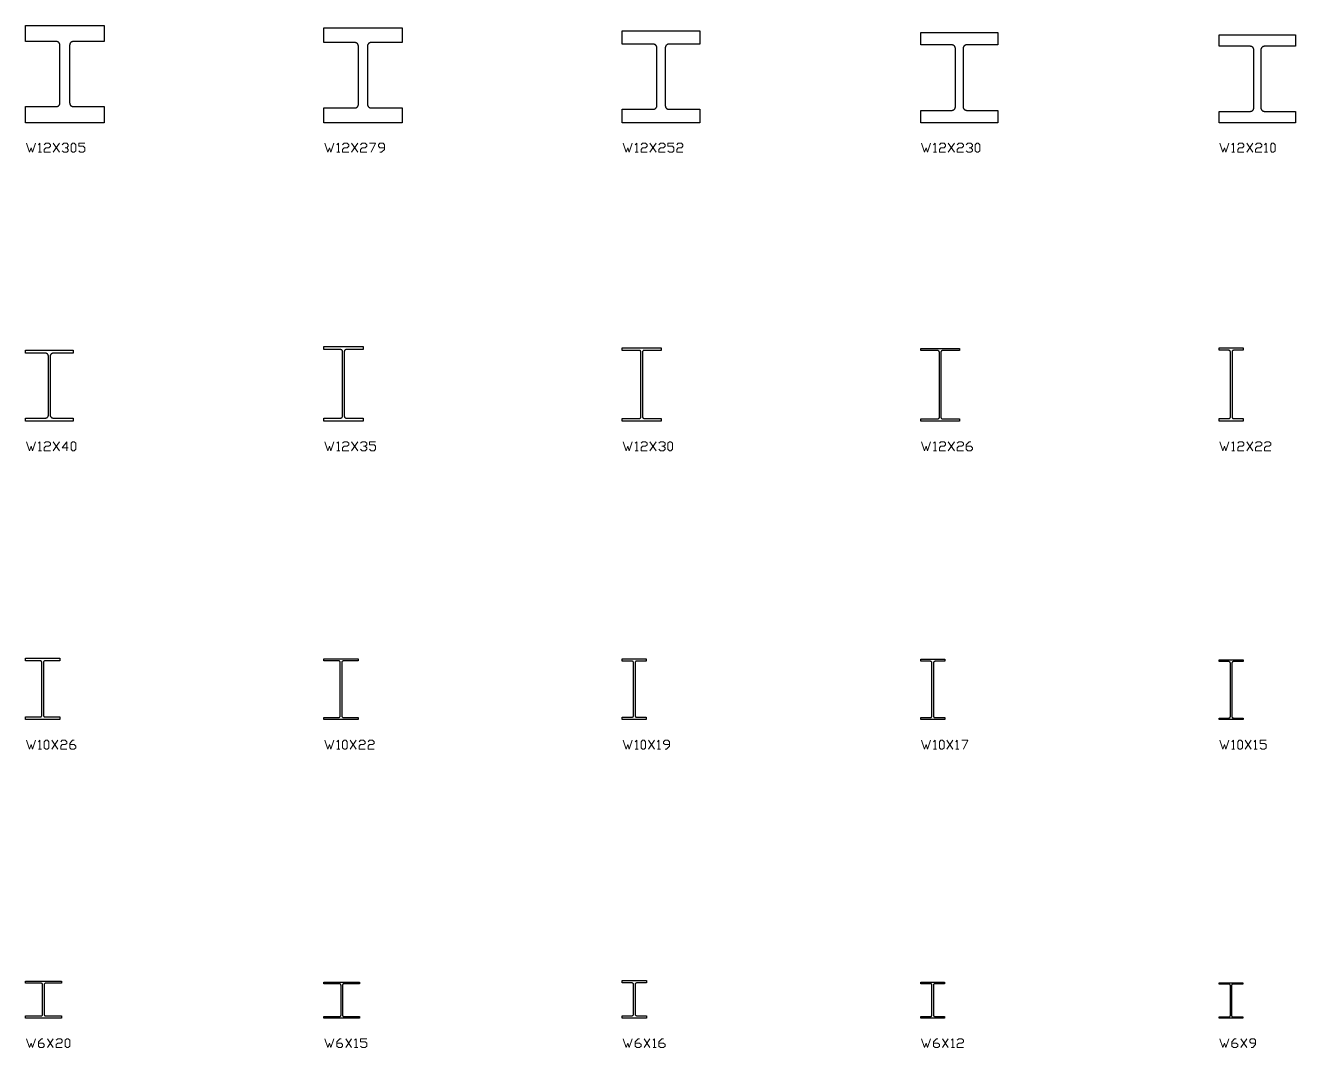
# Model space of a CAD drawing. Header units: inches. Extents: x 0 to 967, y -705 to 45.
# Drawn here: x 0 to 212.8, y -704.9 to -533.7 of the extents above; entities that cross this region are included whole.
import ezdxf

# ---------------------------------------------------------------- set-up
doc = ezdxf.new("R2010")
doc.units = ezdxf.units.IN
doc.header["$MEASUREMENT"] = 0
doc.layers.add('AISC_STEEL', color=7, linetype='Continuous')

msp = doc.modelspace()

# ---------------------------------------------------------------- linework, layer by layer
at = {"color": 3, "lineweight": 0}
for p, q in [((2.18, -554.93), (2.7, -554.93)), ((4.66, -554.93), (5.69, -553.44)), ((4.66, -553.44), (5.69, -554.93)), ((52.17, -554.93), (52.68, -554.93)), ((54.65, -554.93), (55.68, -553.44)), ((54.65, -553.44), (55.68, -554.93)), ((102.15, -554.93), (102.67, -554.93)), ((104.63, -554.93), (105.67, -553.44)), ((104.63, -553.44), (105.67, -554.93)), ((152.14, -554.93), (152.66, -554.93)), ((154.62, -554.93), (155.65, -553.44)), ((154.62, -553.44), (155.65, -554.93)), ((202.13, -554.93), (202.59, -554.93)), ((204.61, -554.93), (205.64, -553.44)), ((204.61, -553.44), (205.64, -554.93)), ((207.6, -554.93), (208.12, -554.93)), ((4.66, -604.97), (5.69, -603.47)), ((4.66, -603.47), (5.69, -604.97)), ((54.65, -604.97), (55.68, -603.47)), ((54.65, -603.47), (55.68, -604.97)), ((104.63, -604.97), (105.67, -603.47)), ((104.63, -603.47), (105.67, -604.97)), ((154.62, -604.97), (155.65, -603.47)), ((154.62, -603.47), (155.65, -604.97)), ((204.61, -604.97), (205.64, -603.47)), ((204.61, -603.47), (205.64, -604.97)), ((2.18, -604.97), (2.7, -604.97)), ((52.17, -604.97), (52.68, -604.97)), ((102.15, -604.97), (102.67, -604.97)), ((152.14, -604.97), (152.66, -604.97)), ((202.13, -604.97), (202.59, -604.97)), ((2.18, -654.96), (2.7, -654.96)), ((4.45, -654.96), (5.44, -653.46)), ((4.45, -653.46), (5.44, -654.96)), ((52.17, -654.96), (52.68, -654.96)), ((54.39, -654.96), (55.42, -653.46)), ((54.39, -653.46), (55.42, -654.96)), ((102.15, -654.96), (102.67, -654.96)), ((104.37, -654.96), (105.41, -653.46)), ((104.37, -653.46), (105.41, -654.96)), ((105.87, -654.96), (106.39, -654.96)), ((152.14, -654.96), (152.66, -654.96)), ((154.36, -654.96), (155.39, -653.46)), ((154.36, -653.46), (155.39, -654.96)), ((155.86, -654.96), (156.37, -654.96)), ((202.13, -654.96), (202.59, -654.96)), ((204.35, -654.96), (205.38, -653.46)), ((204.35, -653.46), (205.38, -654.96)), ((205.84, -654.96), (206.36, -654.96)), ((3.68, -704.94), (4.66, -703.45)), ((3.68, -703.45), (4.66, -704.94)), ((53.67, -704.94), (54.65, -703.45)), ((53.67, -703.45), (54.65, -704.94)), ((103.65, -704.94), (104.63, -703.45)), ((103.65, -703.45), (104.63, -704.94)), ((153.64, -704.94), (154.62, -703.45)), ((153.64, -703.45), (154.62, -704.94)), ((203.62, -704.94), (204.61, -703.45)), ((203.62, -703.45), (204.61, -704.94)), ((55.16, -704.94), (55.68, -704.94)), ((105.15, -704.94), (105.67, -704.94)), ((155.14, -704.94), (155.65, -704.94))]:
    msp.add_line(p, q, dxfattribs=at)
for points in [[(0.17, -553.44), (0.68, -554.93), (0.94, -554.21), (1.2, -554.93), (1.67, -553.44)], [(2.18, -553.69), (2.44, -553.44), (2.44, -554.93)], [(3.16, -553.69), (3.42, -553.44), (3.94, -553.44), (4.2, -553.69), (4.2, -553.95), (3.94, -554.21), (3.42, -554.21), (3.16, -554.47), (3.16, -554.93), (4.2, -554.93)], [(6.16, -553.69), (6.42, -553.44), (6.93, -553.44), (7.19, -553.69), (7.19, -553.95), (6.93, -554.21)], [(6.67, -554.21), (6.93, -554.21), (7.19, -554.47), (7.19, -554.73), (6.93, -554.93), (6.42, -554.93), (6.16, -554.73)], [(8.95, -554.73), (9.15, -554.93), (9.67, -554.93), (9.93, -554.73), (9.93, -554.21), (9.67, -553.95), (8.95, -553.95), (8.95, -553.44), (9.93, -553.44)], [(50.15, -553.44), (50.67, -554.93), (50.93, -554.21), (51.19, -554.93), (51.65, -553.44)], [(52.17, -553.69), (52.43, -553.44), (52.43, -554.93)], [(53.15, -553.69), (53.41, -553.44), (53.92, -553.44), (54.18, -553.69), (54.18, -553.95), (53.92, -554.21), (53.41, -554.21), (53.15, -554.47), (53.15, -554.93), (54.18, -554.93)], [(56.14, -553.69), (56.4, -553.44), (56.92, -553.44), (57.18, -553.69), (57.18, -553.95), (56.92, -554.21), (56.4, -554.21), (56.14, -554.47), (56.14, -554.93), (57.18, -554.93)], [(57.64, -553.44), (58.67, -553.44), (57.9, -554.93)], [(59.4, -554.93), (59.66, -554.93), (60.17, -554.47), (60.17, -553.69), (59.91, -553.44), (59.4, -553.44), (59.14, -553.69), (59.14, -553.95), (59.4, -554.21), (60.17, -554.21)], [(100.14, -553.44), (100.66, -554.93), (100.91, -554.21), (101.17, -554.93), (101.64, -553.44)], [(102.15, -553.69), (102.41, -553.44), (102.41, -554.93)], [(103.14, -553.69), (103.39, -553.44), (103.91, -553.44), (104.17, -553.69), (104.17, -553.95), (103.91, -554.21), (103.39, -554.21), (103.14, -554.47), (103.14, -554.93), (104.17, -554.93)], [(106.13, -553.69), (106.39, -553.44), (106.9, -553.44), (107.16, -553.69), (107.16, -553.95), (106.9, -554.21), (106.39, -554.21), (106.13, -554.47), (106.13, -554.93), (107.16, -554.93)], [(107.63, -554.73), (107.89, -554.93), (108.4, -554.93), (108.66, -554.73), (108.66, -554.21), (108.4, -553.95), (107.63, -553.95), (107.63, -553.44), (108.66, -553.44)], [(109.13, -553.69), (109.38, -553.44), (109.9, -553.44), (110.16, -553.69), (110.16, -553.95), (109.9, -554.21), (109.38, -554.21), (109.13, -554.47), (109.13, -554.93), (110.16, -554.93)], [(150.13, -553.44), (150.64, -554.93), (150.9, -554.21), (151.11, -554.93), (151.62, -553.44)], [(152.14, -553.69), (152.4, -553.44), (152.4, -554.93)], [(153.12, -553.69), (153.38, -553.44), (153.9, -553.44), (154.15, -553.69), (154.15, -553.95), (153.9, -554.21), (153.38, -554.21), (153.12, -554.47), (153.12, -554.93), (154.15, -554.93)], [(156.12, -553.69), (156.37, -553.44), (156.89, -553.44), (157.15, -553.69), (157.15, -553.95), (156.89, -554.21), (156.37, -554.21), (156.12, -554.47), (156.12, -554.93), (157.15, -554.93)], [(157.61, -553.69), (157.87, -553.44), (158.39, -553.44), (158.65, -553.69), (158.65, -553.95), (158.39, -554.21)], [(158.13, -554.21), (158.39, -554.21), (158.65, -554.47), (158.65, -554.73), (158.39, -554.93), (157.87, -554.93), (157.61, -554.73)], [(200.11, -553.44), (200.63, -554.93), (200.89, -554.21), (201.09, -554.93), (201.61, -553.44)], [(202.13, -553.69), (202.38, -553.44), (202.38, -554.93)], [(203.11, -553.69), (203.37, -553.44), (203.88, -553.44), (204.14, -553.69), (204.14, -553.95), (203.88, -554.21), (203.37, -554.21), (203.11, -554.47), (203.11, -554.93), (204.14, -554.93)], [(206.1, -553.69), (206.36, -553.44), (206.88, -553.44), (207.14, -553.69), (207.14, -553.95), (206.88, -554.21), (206.36, -554.21), (206.1, -554.47), (206.1, -554.93), (207.14, -554.93)], [(207.6, -553.69), (207.86, -553.44), (207.86, -554.93)], [(0.17, -603.47), (0.68, -604.97), (0.94, -604.2), (1.2, -604.97), (1.67, -603.47)], [(2.18, -603.68), (2.44, -603.47), (2.44, -604.97)], [(3.16, -603.68), (3.42, -603.47), (3.94, -603.47), (4.2, -603.68), (4.2, -603.94), (3.94, -604.2), (3.42, -604.2), (3.16, -604.46), (3.16, -604.97), (4.2, -604.97)], [(7.19, -604.46), (6.16, -604.46), (6.93, -603.47), (6.93, -604.97)], [(50.15, -603.47), (50.67, -604.97), (50.93, -604.2), (51.19, -604.97), (51.65, -603.47)], [(52.17, -603.68), (52.43, -603.47), (52.43, -604.97)], [(53.15, -603.68), (53.41, -603.47), (53.92, -603.47), (54.18, -603.68), (54.18, -603.94), (53.92, -604.2), (53.41, -604.2), (53.15, -604.46), (53.15, -604.97), (54.18, -604.97)], [(56.14, -603.68), (56.4, -603.47), (56.92, -603.47), (57.18, -603.68), (57.18, -603.94), (56.92, -604.2)], [(56.66, -604.2), (56.92, -604.2), (57.18, -604.46), (57.18, -604.71), (56.92, -604.97), (56.4, -604.97), (56.14, -604.71)], [(57.64, -604.71), (57.9, -604.97), (58.42, -604.97), (58.67, -604.71), (58.67, -604.2), (58.42, -603.94), (57.64, -603.94), (57.64, -603.47), (58.67, -603.47)], [(100.14, -603.47), (100.66, -604.97), (100.91, -604.2), (101.17, -604.97), (101.64, -603.47)], [(102.15, -603.68), (102.41, -603.47), (102.41, -604.97)], [(103.14, -603.68), (103.39, -603.47), (103.91, -603.47), (104.17, -603.68), (104.17, -603.94), (103.91, -604.2), (103.39, -604.2), (103.14, -604.46), (103.14, -604.97), (104.17, -604.97)], [(106.13, -603.68), (106.39, -603.47), (106.9, -603.47), (107.16, -603.68), (107.16, -603.94), (106.9, -604.2)], [(106.65, -604.2), (106.9, -604.2), (107.16, -604.46), (107.16, -604.71), (106.9, -604.97), (106.39, -604.97), (106.13, -604.71)], [(150.13, -603.47), (150.64, -604.97), (150.9, -604.2), (151.11, -604.97), (151.62, -603.47)], [(152.14, -603.68), (152.4, -603.47), (152.4, -604.97)], [(153.12, -603.68), (153.38, -603.47), (153.9, -603.47), (154.15, -603.68), (154.15, -603.94), (153.9, -604.2), (153.38, -604.2), (153.12, -604.46), (153.12, -604.97), (154.15, -604.97)], [(156.12, -603.68), (156.37, -603.47), (156.89, -603.47), (157.15, -603.68), (157.15, -603.94), (156.89, -604.2), (156.37, -604.2), (156.12, -604.46), (156.12, -604.97), (157.15, -604.97)], [(157.61, -604.2), (158.39, -604.2), (158.65, -604.46), (158.65, -604.71), (158.39, -604.97), (157.87, -604.97), (157.61, -604.71), (157.61, -603.94), (158.13, -603.47), (158.39, -603.47)], [(200.11, -603.47), (200.63, -604.97), (200.89, -604.2), (201.09, -604.97), (201.61, -603.47)], [(202.13, -603.68), (202.38, -603.47), (202.38, -604.97)], [(203.11, -603.68), (203.37, -603.47), (203.88, -603.47), (204.14, -603.68), (204.14, -603.94), (203.88, -604.2), (203.37, -604.2), (203.11, -604.46), (203.11, -604.97), (204.14, -604.97)], [(206.1, -603.68), (206.36, -603.47), (206.88, -603.47), (207.14, -603.68), (207.14, -603.94), (206.88, -604.2), (206.36, -604.2), (206.1, -604.46), (206.1, -604.97), (207.14, -604.97)], [(207.6, -603.68), (207.86, -603.47), (208.37, -603.47), (208.63, -603.68), (208.63, -603.94), (208.37, -604.2), (207.86, -604.2), (207.6, -604.46), (207.6, -604.97), (208.63, -604.97)], [(0.17, -653.46), (0.68, -654.96), (0.94, -654.18), (1.2, -654.96), (1.67, -653.46)], [(2.18, -653.72), (2.44, -653.46), (2.44, -654.96)], [(5.95, -653.72), (6.16, -653.46), (6.67, -653.46), (6.93, -653.72), (6.93, -653.98), (6.67, -654.18), (6.16, -654.18), (5.95, -654.44), (5.95, -654.96), (6.93, -654.96)], [(7.45, -654.18), (8.17, -654.18), (8.43, -654.44), (8.43, -654.7), (8.17, -654.96), (7.66, -654.96), (7.45, -654.7), (7.45, -653.98), (7.91, -653.46), (8.17, -653.46)], [(50.15, -653.46), (50.67, -654.96), (50.93, -654.18), (51.19, -654.96), (51.65, -653.46)], [(52.17, -653.72), (52.43, -653.46), (52.43, -654.96)], [(55.94, -653.72), (56.14, -653.46), (56.66, -653.46), (56.92, -653.72), (56.92, -653.98), (56.66, -654.18), (56.14, -654.18), (55.94, -654.44), (55.94, -654.96), (56.92, -654.96)], [(57.44, -653.72), (57.64, -653.46), (58.16, -653.46), (58.42, -653.72), (58.42, -653.98), (58.16, -654.18), (57.64, -654.18), (57.44, -654.44), (57.44, -654.96), (58.42, -654.96)], [(100.14, -653.46), (100.66, -654.96), (100.91, -654.18), (101.17, -654.96), (101.64, -653.46)], [(102.15, -653.72), (102.41, -653.46), (102.41, -654.96)], [(105.87, -653.72), (106.13, -653.46), (106.13, -654.96)], [(107.16, -654.96), (107.42, -654.96), (107.89, -654.44), (107.89, -653.72), (107.63, -653.46), (107.16, -653.46), (106.9, -653.72), (106.9, -653.98), (107.16, -654.18), (107.89, -654.18)], [(150.13, -653.46), (150.64, -654.96), (150.9, -654.18), (151.11, -654.96), (151.62, -653.46)], [(152.14, -653.72), (152.4, -653.46), (152.4, -654.96)], [(155.86, -653.72), (156.12, -653.46), (156.12, -654.96)], [(156.89, -653.46), (157.87, -653.46), (157.15, -654.96)], [(200.11, -653.46), (200.63, -654.96), (200.89, -654.18), (201.09, -654.96), (201.61, -653.46)], [(202.13, -653.72), (202.38, -653.46), (202.38, -654.96)], [(205.84, -653.72), (206.1, -653.46), (206.1, -654.96)], [(206.88, -654.7), (207.14, -654.96), (207.6, -654.96), (207.86, -654.7), (207.86, -654.18), (207.6, -653.98), (206.88, -653.98), (206.88, -653.46), (207.86, -653.46)], [(0.17, -703.45), (0.68, -704.94), (0.94, -704.22), (1.2, -704.94), (1.67, -703.45)], [(2.18, -704.22), (2.9, -704.22), (3.16, -704.43), (3.16, -704.69), (2.9, -704.94), (2.44, -704.94), (2.18, -704.69), (2.18, -703.96), (2.7, -703.45), (2.9, -703.45)], [(5.18, -703.7), (5.44, -703.45), (5.95, -703.45), (6.16, -703.7), (6.16, -703.96), (5.95, -704.22), (5.44, -704.22), (5.18, -704.43), (5.18, -704.94), (6.16, -704.94)], [(50.15, -703.45), (50.67, -704.94), (50.93, -704.22), (51.19, -704.94), (51.65, -703.45)], [(52.17, -704.22), (52.89, -704.22), (53.15, -704.43), (53.15, -704.69), (52.89, -704.94), (52.43, -704.94), (52.17, -704.69), (52.17, -703.96), (52.68, -703.45), (52.89, -703.45)], [(55.16, -703.7), (55.42, -703.45), (55.42, -704.94)], [(56.14, -704.69), (56.4, -704.94), (56.92, -704.94), (57.18, -704.69), (57.18, -704.22), (56.92, -703.96), (56.14, -703.96), (56.14, -703.45), (57.18, -703.45)], [(100.14, -703.45), (100.66, -704.94), (100.91, -704.22), (101.17, -704.94), (101.64, -703.45)], [(102.15, -704.22), (102.88, -704.22), (103.14, -704.43), (103.14, -704.69), (102.88, -704.94), (102.41, -704.94), (102.15, -704.69), (102.15, -703.96), (102.67, -703.45), (102.88, -703.45)], [(105.15, -703.7), (105.41, -703.45), (105.41, -704.94)], [(106.13, -704.22), (106.9, -704.22), (107.16, -704.43), (107.16, -704.69), (106.9, -704.94), (106.39, -704.94), (106.13, -704.69), (106.13, -703.96), (106.65, -703.45), (106.9, -703.45)], [(150.13, -703.45), (150.64, -704.94), (150.9, -704.22), (151.11, -704.94), (151.62, -703.45)], [(152.14, -704.22), (152.86, -704.22), (153.12, -704.43), (153.12, -704.69), (152.86, -704.94), (152.4, -704.94), (152.14, -704.69), (152.14, -703.96), (152.66, -703.45), (152.86, -703.45)], [(155.14, -703.7), (155.39, -703.45), (155.39, -704.94)], [(156.12, -703.7), (156.37, -703.45), (156.89, -703.45), (157.15, -703.7), (157.15, -703.96), (156.89, -704.22), (156.37, -704.22), (156.12, -704.43), (156.12, -704.94), (157.15, -704.94)], [(200.11, -703.45), (200.63, -704.94), (200.89, -704.22), (201.09, -704.94), (201.61, -703.45)], [(202.13, -704.22), (202.85, -704.22), (203.11, -704.43), (203.11, -704.69), (202.85, -704.94), (202.38, -704.94), (202.13, -704.69), (202.13, -703.96), (202.59, -703.45), (202.85, -703.45)], [(205.38, -704.94), (205.64, -704.94), (206.1, -704.43), (206.1, -703.7), (205.84, -703.45), (205.38, -703.45), (205.12, -703.7), (205.12, -703.96), (205.38, -704.22), (206.1, -704.22)]]:
    msp.add_lwpolyline(points, dxfattribs=at)
for points in [[(7.91, -554.93), (7.91, -554.93), (8.17, -554.93), (8.43, -554.73), (8.43, -553.69), (8.17, -553.44), (7.91, -553.44), (7.66, -553.69), (7.66, -554.73)], [(159.37, -554.93), (159.37, -554.93), (159.63, -554.93), (159.89, -554.73), (159.89, -553.69), (159.63, -553.44), (159.37, -553.44), (159.11, -553.69), (159.11, -554.73)], [(208.84, -554.93), (208.84, -554.93), (209.1, -554.93), (209.36, -554.73), (209.36, -553.69), (209.1, -553.44), (208.84, -553.44), (208.63, -553.69), (208.63, -554.73)], [(7.91, -604.97), (7.91, -604.97), (8.17, -604.97), (8.43, -604.71), (8.43, -603.68), (8.17, -603.47), (7.91, -603.47), (7.66, -603.68), (7.66, -604.71)], [(107.89, -604.97), (107.89, -604.97), (108.14, -604.97), (108.4, -604.71), (108.4, -603.68), (108.14, -603.47), (107.89, -603.47), (107.63, -603.68), (107.63, -604.71)], [(3.42, -654.96), (3.42, -654.96), (3.68, -654.96), (3.94, -654.7), (3.94, -653.72), (3.68, -653.46), (3.42, -653.46), (3.16, -653.72), (3.16, -654.7)], [(53.41, -654.96), (53.41, -654.96), (53.67, -654.96), (53.92, -654.7), (53.92, -653.72), (53.67, -653.46), (53.41, -653.46), (53.15, -653.72), (53.15, -654.7)], [(103.39, -654.96), (103.39, -654.96), (103.65, -654.96), (103.91, -654.7), (103.91, -653.72), (103.65, -653.46), (103.39, -653.46), (103.14, -653.72), (103.14, -654.7)], [(153.38, -654.96), (153.38, -654.96), (153.64, -654.96), (153.9, -654.7), (153.9, -653.72), (153.64, -653.46), (153.38, -653.46), (153.12, -653.72), (153.12, -654.7)], [(203.37, -654.96), (203.37, -654.96), (203.62, -654.96), (203.88, -654.7), (203.88, -653.72), (203.62, -653.46), (203.37, -653.46), (203.11, -653.72), (203.11, -654.7)], [(6.93, -704.94), (6.93, -704.94), (7.19, -704.94), (7.45, -704.69), (7.45, -703.7), (7.19, -703.45), (6.93, -703.45), (6.67, -703.7), (6.67, -704.69)]]:
    msp.add_lwpolyline(points, close=True, dxfattribs=at)
at = {"layer": 'AISC_STEEL'}
for points in [[(13.2, -533.7), (13.2, -536.41), (8, -536.41), (7.98, -536.41), (7.95, -536.41), (7.92, -536.42), (7.89, -536.42), (7.86, -536.43), (7.83, -536.44), (7.8, -536.45), (7.77, -536.46), (7.75, -536.47), (7.72, -536.48), (7.69, -536.5), (7.67, -536.52), (7.64, -536.53), (7.62, -536.55), (7.6, -536.57), (7.58, -536.59), (7.56, -536.62), (7.54, -536.64), (7.52, -536.66), (7.5, -536.69), (7.49, -536.71), (7.48, -536.74), (7.46, -536.77), (7.45, -536.8), (7.44, -536.82), (7.43, -536.85), (7.43, -536.88), (7.42, -536.91), (7.42, -536.94), (7.42, -536.97), (7.41, -537), (7.41, -546.7), (7.42, -546.73), (7.42, -546.76), (7.42, -546.79), (7.43, -546.82), (7.43, -546.85), (7.44, -546.88), (7.45, -546.9), (7.46, -546.93), (7.48, -546.96), (7.49, -546.99), (7.5, -547.01), (7.52, -547.04), (7.54, -547.06), (7.56, -547.08), (7.58, -547.11), (7.6, -547.13), (7.62, -547.15), (7.64, -547.17), (7.67, -547.18), (7.69, -547.2), (7.72, -547.22), (7.75, -547.23), (7.77, -547.24), (7.8, -547.25), (7.83, -547.26), (7.86, -547.27), (7.89, -547.28), (7.92, -547.28), (7.95, -547.29), (7.98, -547.29), (8, -547.29), (13.2, -547.29), (13.2, -550), (6.6, -550), (0, -550), (0, -547.29), (5.2, -547.29), (5.22, -547.29), (5.25, -547.29), (5.28, -547.28), (5.31, -547.28), (5.34, -547.27), (5.37, -547.26), (5.4, -547.25), (5.43, -547.24), (5.45, -547.23), (5.48, -547.22), (5.51, -547.2), (5.53, -547.18), (5.56, -547.17), (5.58, -547.15), (5.6, -547.13), (5.62, -547.11), (5.64, -547.08), (5.66, -547.06), (5.68, -547.04), (5.7, -547.01), (5.71, -546.99), (5.72, -546.96), (5.74, -546.93), (5.75, -546.9), (5.76, -546.88), (5.77, -546.85), (5.77, -546.82), (5.78, -546.79), (5.78, -546.76), (5.78, -546.73), (5.79, -546.7), (5.79, -537), (5.78, -536.97), (5.78, -536.94), (5.78, -536.91), (5.77, -536.88), (5.77, -536.85), (5.76, -536.82), (5.75, -536.8), (5.74, -536.77), (5.72, -536.74), (5.71, -536.71), (5.7, -536.69), (5.68, -536.66), (5.66, -536.64), (5.64, -536.62), (5.62, -536.59), (5.6, -536.57), (5.58, -536.55), (5.56, -536.53), (5.53, -536.52), (5.51, -536.5), (5.48, -536.48), (5.45, -536.47), (5.43, -536.46), (5.4, -536.45), (5.37, -536.44), (5.34, -536.43), (5.31, -536.42), (5.28, -536.42), (5.25, -536.41), (5.22, -536.41), (5.2, -536.41), (0, -536.41), (0, -533.7), (6.6, -533.7)], [(63.1, -534.1), (63.1, -536.57), (57.91, -536.57), (57.89, -536.57), (57.86, -536.57), (57.83, -536.58), (57.8, -536.58), (57.77, -536.59), (57.74, -536.6), (57.71, -536.61), (57.69, -536.62), (57.66, -536.63), (57.63, -536.64), (57.61, -536.66), (57.58, -536.67), (57.56, -536.69), (57.53, -536.71), (57.51, -536.73), (57.49, -536.75), (57.47, -536.77), (57.45, -536.79), (57.43, -536.81), (57.42, -536.84), (57.4, -536.86), (57.39, -536.89), (57.37, -536.91), (57.36, -536.94), (57.35, -536.97), (57.34, -537), (57.33, -537.02), (57.33, -537.05), (57.32, -537.08), (57.32, -537.11), (57.32, -537.14), (57.31, -537.17), (57.31, -546.93), (57.32, -546.96), (57.32, -546.99), (57.32, -547.02), (57.33, -547.05), (57.33, -547.08), (57.34, -547.1), (57.35, -547.13), (57.36, -547.16), (57.37, -547.19), (57.39, -547.21), (57.4, -547.24), (57.42, -547.26), (57.43, -547.29), (57.45, -547.31), (57.47, -547.33), (57.49, -547.35), (57.51, -547.37), (57.53, -547.39), (57.56, -547.41), (57.58, -547.43), (57.61, -547.44), (57.63, -547.46), (57.66, -547.47), (57.69, -547.48), (57.71, -547.49), (57.74, -547.5), (57.77, -547.51), (57.8, -547.52), (57.83, -547.52), (57.86, -547.53), (57.89, -547.53), (57.91, -547.53), (63.1, -547.53), (63.1, -550), (56.55, -550), (50, -550), (50, -547.53), (55.19, -547.53), (55.21, -547.53), (55.24, -547.53), (55.27, -547.52), (55.3, -547.52), (55.33, -547.51), (55.36, -547.5), (55.39, -547.49), (55.41, -547.48), (55.44, -547.47), (55.47, -547.46), (55.49, -547.44), (55.52, -547.43), (55.54, -547.41), (55.57, -547.39), (55.59, -547.37), (55.61, -547.35), (55.63, -547.33), (55.65, -547.31), (55.67, -547.29), (55.68, -547.26), (55.7, -547.24), (55.71, -547.21), (55.73, -547.19), (55.74, -547.16), (55.75, -547.13), (55.76, -547.1), (55.77, -547.08), (55.77, -547.05), (55.78, -547.02), (55.78, -546.99), (55.78, -546.96), (55.78, -546.93), (55.78, -537.17), (55.78, -537.14), (55.78, -537.11), (55.78, -537.08), (55.77, -537.05), (55.77, -537.02), (55.76, -537), (55.75, -536.97), (55.74, -536.94), (55.73, -536.91), (55.71, -536.89), (55.7, -536.86), (55.68, -536.84), (55.67, -536.81), (55.65, -536.79), (55.63, -536.77), (55.61, -536.75), (55.59, -536.73), (55.57, -536.71), (55.54, -536.69), (55.52, -536.67), (55.49, -536.66), (55.47, -536.64), (55.44, -536.63), (55.41, -536.62), (55.39, -536.61), (55.36, -536.6), (55.33, -536.59), (55.3, -536.58), (55.27, -536.58), (55.24, -536.57), (55.21, -536.57), (55.19, -536.57), (50, -536.57), (50, -534.1), (56.55, -534.1)], [(113, -534.6), (113, -536.85), (107.8, -536.85), (107.77, -536.85), (107.74, -536.85), (107.71, -536.86), (107.68, -536.86), (107.65, -536.87), (107.63, -536.88), (107.6, -536.89), (107.57, -536.9), (107.54, -536.91), (107.52, -536.92), (107.49, -536.94), (107.47, -536.95), (107.44, -536.97), (107.42, -536.99), (107.4, -537.01), (107.38, -537.03), (107.36, -537.05), (107.34, -537.07), (107.32, -537.09), (107.3, -537.12), (107.29, -537.14), (107.27, -537.17), (107.26, -537.19), (107.25, -537.22), (107.24, -537.25), (107.23, -537.28), (107.22, -537.3), (107.21, -537.33), (107.21, -537.36), (107.2, -537.39), (107.2, -537.42), (107.2, -537.45), (107.2, -547.15), (107.2, -547.18), (107.2, -547.21), (107.21, -547.24), (107.21, -547.27), (107.22, -547.3), (107.23, -547.32), (107.24, -547.35), (107.25, -547.38), (107.26, -547.41), (107.27, -547.43), (107.29, -547.46), (107.3, -547.48), (107.32, -547.51), (107.34, -547.53), (107.36, -547.55), (107.38, -547.57), (107.4, -547.59), (107.42, -547.61), (107.44, -547.63), (107.47, -547.65), (107.49, -547.66), (107.52, -547.68), (107.54, -547.69), (107.57, -547.7), (107.6, -547.71), (107.63, -547.72), (107.65, -547.73), (107.68, -547.74), (107.71, -547.74), (107.74, -547.75), (107.77, -547.75), (107.8, -547.75), (113, -547.75), (113, -550), (106.5, -550), (100, -550), (100, -547.75), (105.2, -547.75), (105.23, -547.75), (105.26, -547.75), (105.29, -547.74), (105.32, -547.74), (105.35, -547.73), (105.37, -547.72), (105.4, -547.71), (105.43, -547.7), (105.46, -547.69), (105.48, -547.68), (105.51, -547.66), (105.53, -547.65), (105.56, -547.63), (105.58, -547.61), (105.6, -547.59), (105.62, -547.57), (105.64, -547.55), (105.66, -547.53), (105.68, -547.51), (105.7, -547.48), (105.71, -547.46), (105.73, -547.43), (105.74, -547.41), (105.75, -547.38), (105.76, -547.35), (105.77, -547.32), (105.78, -547.3), (105.79, -547.27), (105.79, -547.24), (105.8, -547.21), (105.8, -547.18), (105.8, -547.15), (105.8, -537.45), (105.8, -537.42), (105.8, -537.39), (105.79, -537.36), (105.79, -537.33), (105.78, -537.3), (105.77, -537.28), (105.76, -537.25), (105.75, -537.22), (105.74, -537.19), (105.73, -537.17), (105.71, -537.14), (105.7, -537.12), (105.68, -537.09), (105.66, -537.07), (105.64, -537.05), (105.62, -537.03), (105.6, -537.01), (105.58, -536.99), (105.56, -536.97), (105.53, -536.95), (105.51, -536.94), (105.48, -536.92), (105.46, -536.91), (105.43, -536.9), (105.4, -536.89), (105.37, -536.88), (105.35, -536.87), (105.32, -536.86), (105.29, -536.86), (105.26, -536.85), (105.23, -536.85), (105.2, -536.85), (100, -536.85), (100, -534.6), (106.5, -534.6)], [(162.9, -534.9), (162.9, -536.97), (157.69, -536.97), (157.67, -536.97), (157.64, -536.97), (157.61, -536.98), (157.58, -536.98), (157.55, -536.99), (157.52, -537), (157.49, -537.01), (157.47, -537.02), (157.44, -537.03), (157.41, -537.04), (157.39, -537.06), (157.36, -537.07), (157.34, -537.09), (157.31, -537.11), (157.29, -537.13), (157.27, -537.15), (157.25, -537.17), (157.23, -537.19), (157.21, -537.21), (157.2, -537.24), (157.18, -537.26), (157.17, -537.29), (157.15, -537.31), (157.14, -537.34), (157.13, -537.37), (157.12, -537.4), (157.11, -537.42), (157.11, -537.45), (157.1, -537.48), (157.1, -537.51), (157.1, -537.54), (157.09, -537.57), (157.09, -547.33), (157.1, -547.36), (157.1, -547.39), (157.1, -547.42), (157.11, -547.45), (157.11, -547.48), (157.12, -547.5), (157.13, -547.53), (157.14, -547.56), (157.15, -547.59), (157.17, -547.61), (157.18, -547.64), (157.2, -547.66), (157.21, -547.69), (157.23, -547.71), (157.25, -547.73), (157.27, -547.75), (157.29, -547.77), (157.31, -547.79), (157.34, -547.81), (157.36, -547.83), (157.39, -547.84), (157.41, -547.86), (157.44, -547.87), (157.47, -547.88), (157.49, -547.89), (157.52, -547.9), (157.55, -547.91), (157.58, -547.92), (157.61, -547.92), (157.64, -547.93), (157.67, -547.93), (157.69, -547.93), (162.9, -547.93), (162.9, -550), (156.45, -550), (150, -550), (150, -547.93), (155.21, -547.93), (155.23, -547.93), (155.26, -547.93), (155.29, -547.92), (155.32, -547.92), (155.35, -547.91), (155.38, -547.9), (155.41, -547.89), (155.43, -547.88), (155.46, -547.87), (155.49, -547.86), (155.51, -547.84), (155.54, -547.83), (155.56, -547.81), (155.59, -547.79), (155.61, -547.77), (155.63, -547.75), (155.65, -547.73), (155.67, -547.71), (155.69, -547.69), (155.7, -547.66), (155.72, -547.64), (155.73, -547.61), (155.75, -547.59), (155.76, -547.56), (155.77, -547.53), (155.78, -547.5), (155.79, -547.48), (155.79, -547.45), (155.8, -547.42), (155.8, -547.39), (155.8, -547.36), (155.81, -547.33), (155.81, -537.57), (155.8, -537.54), (155.8, -537.51), (155.8, -537.48), (155.79, -537.45), (155.79, -537.42), (155.78, -537.4), (155.77, -537.37), (155.76, -537.34), (155.75, -537.31), (155.73, -537.29), (155.72, -537.26), (155.7, -537.24), (155.69, -537.21), (155.67, -537.19), (155.65, -537.17), (155.63, -537.15), (155.61, -537.13), (155.59, -537.11), (155.56, -537.09), (155.54, -537.07), (155.51, -537.06), (155.49, -537.04), (155.46, -537.03), (155.43, -537.02), (155.41, -537.01), (155.38, -537), (155.35, -536.99), (155.32, -536.98), (155.29, -536.98), (155.26, -536.97), (155.23, -536.97), (155.21, -536.97), (150, -536.97), (150, -534.9), (156.45, -534.9)], [(212.8, -535.3), (212.8, -537.2), (207.59, -537.2), (207.56, -537.2), (207.53, -537.2), (207.5, -537.21), (207.47, -537.21), (207.44, -537.22), (207.42, -537.23), (207.39, -537.24), (207.36, -537.25), (207.33, -537.26), (207.31, -537.27), (207.28, -537.29), (207.26, -537.3), (207.23, -537.32), (207.21, -537.34), (207.19, -537.36), (207.17, -537.38), (207.15, -537.4), (207.13, -537.42), (207.11, -537.44), (207.09, -537.47), (207.08, -537.49), (207.06, -537.52), (207.05, -537.54), (207.04, -537.57), (207.03, -537.6), (207.02, -537.63), (207.01, -537.65), (207, -537.68), (207, -537.71), (206.99, -537.74), (206.99, -537.77), (206.99, -537.8), (206.99, -547.5), (206.99, -547.53), (206.99, -547.56), (207, -547.59), (207, -547.62), (207.01, -547.65), (207.02, -547.67), (207.03, -547.7), (207.04, -547.73), (207.05, -547.76), (207.06, -547.78), (207.08, -547.81), (207.09, -547.83), (207.11, -547.86), (207.13, -547.88), (207.15, -547.9), (207.17, -547.92), (207.19, -547.94), (207.21, -547.96), (207.23, -547.98), (207.26, -548), (207.28, -548.01), (207.31, -548.03), (207.33, -548.04), (207.36, -548.05), (207.39, -548.06), (207.42, -548.07), (207.44, -548.08), (207.47, -548.09), (207.5, -548.09), (207.53, -548.1), (207.56, -548.1), (207.59, -548.1), (212.8, -548.1), (212.8, -550), (206.4, -550), (200, -550), (200, -548.1), (205.21, -548.1), (205.24, -548.1), (205.27, -548.1), (205.3, -548.09), (205.33, -548.09), (205.36, -548.08), (205.38, -548.07), (205.41, -548.06), (205.44, -548.05), (205.47, -548.04), (205.49, -548.03), (205.52, -548.01), (205.54, -548), (205.57, -547.98), (205.59, -547.96), (205.61, -547.94), (205.63, -547.92), (205.65, -547.9), (205.67, -547.88), (205.69, -547.86), (205.71, -547.83), (205.72, -547.81), (205.74, -547.78), (205.75, -547.76), (205.76, -547.73), (205.77, -547.7), (205.78, -547.67), (205.79, -547.65), (205.8, -547.62), (205.8, -547.59), (205.81, -547.56), (205.81, -547.53), (205.81, -547.5), (205.81, -537.8), (205.81, -537.77), (205.81, -537.74), (205.8, -537.71), (205.8, -537.68), (205.79, -537.65), (205.78, -537.63), (205.77, -537.6), (205.76, -537.57), (205.75, -537.54), (205.74, -537.52), (205.72, -537.49), (205.71, -537.47), (205.69, -537.44), (205.67, -537.42), (205.65, -537.4), (205.63, -537.38), (205.61, -537.36), (205.59, -537.34), (205.57, -537.32), (205.54, -537.3), (205.52, -537.29), (205.49, -537.27), (205.47, -537.26), (205.44, -537.25), (205.41, -537.24), (205.38, -537.23), (205.36, -537.22), (205.33, -537.21), (205.3, -537.21), (205.27, -537.2), (205.24, -537.2), (205.21, -537.2), (200, -537.2), (200, -535.3), (206.4, -535.3)], [(8.01, -588.1), (8.01, -588.61), (4.66, -588.61), (4.63, -588.62), (4.6, -588.62), (4.57, -588.62), (4.54, -588.63), (4.51, -588.64), (4.48, -588.65), (4.46, -588.66), (4.43, -588.67), (4.4, -588.68), (4.38, -588.7), (4.36, -588.71), (4.33, -588.73), (4.31, -588.75), (4.29, -588.77), (4.27, -588.8), (4.25, -588.82), (4.24, -588.84), (4.22, -588.87), (4.21, -588.89), (4.19, -588.92), (4.18, -588.95), (4.17, -588.98), (4.17, -589), (4.16, -589.03), (4.16, -589.06), (4.15, -589.09), (4.15, -589.12), (4.15, -598.98), (4.15, -599.01), (4.16, -599.04), (4.16, -599.07), (4.17, -599.1), (4.17, -599.12), (4.18, -599.15), (4.19, -599.18), (4.21, -599.21), (4.22, -599.23), (4.24, -599.26), (4.25, -599.28), (4.27, -599.3), (4.29, -599.33), (4.31, -599.35), (4.33, -599.37), (4.36, -599.39), (4.38, -599.4), (4.4, -599.42), (4.43, -599.43), (4.46, -599.44), (4.48, -599.45), (4.51, -599.46), (4.54, -599.47), (4.57, -599.48), (4.6, -599.48), (4.63, -599.48), (4.66, -599.49), (8.01, -599.49), (8.01, -600), (4, -600), (0, -600), (0, -599.49), (3.35, -599.49), (3.38, -599.48), (3.41, -599.48), (3.44, -599.48), (3.47, -599.47), (3.5, -599.46), (3.53, -599.45), (3.55, -599.44), (3.58, -599.43), (3.6, -599.42), (3.63, -599.4), (3.65, -599.39), (3.68, -599.37), (3.7, -599.35), (3.72, -599.33), (3.74, -599.3), (3.76, -599.28), (3.77, -599.26), (3.79, -599.23), (3.8, -599.21), (3.82, -599.18), (3.83, -599.15), (3.84, -599.12), (3.84, -599.1), (3.85, -599.07), (3.85, -599.04), (3.86, -599.01), (3.86, -598.98), (3.86, -589.12), (3.86, -589.09), (3.85, -589.06), (3.85, -589.03), (3.84, -589), (3.84, -588.98), (3.83, -588.95), (3.82, -588.92), (3.8, -588.89), (3.79, -588.87), (3.77, -588.84), (3.76, -588.82), (3.74, -588.8), (3.72, -588.77), (3.7, -588.75), (3.68, -588.73), (3.65, -588.71), (3.63, -588.7), (3.6, -588.68), (3.58, -588.67), (3.55, -588.66), (3.53, -588.65), (3.5, -588.64), (3.47, -588.63), (3.44, -588.62), (3.41, -588.62), (3.38, -588.62), (3.35, -588.61), (0, -588.61), (0, -588.1), (4, -588.1)], [(56.56, -587.5), (56.56, -588.02), (53.73, -588.02), (53.7, -588.02), (53.67, -588.03), (53.64, -588.03), (53.62, -588.04), (53.59, -588.06), (53.56, -588.07), (53.54, -588.09), (53.52, -588.11), (53.5, -588.13), (53.48, -588.15), (53.47, -588.18), (53.45, -588.21), (53.44, -588.23), (53.44, -588.26), (53.43, -588.29), (53.43, -588.32), (53.43, -599.18), (53.43, -599.21), (53.44, -599.24), (53.44, -599.27), (53.45, -599.29), (53.47, -599.32), (53.48, -599.35), (53.5, -599.37), (53.52, -599.39), (53.54, -599.41), (53.56, -599.43), (53.59, -599.44), (53.62, -599.46), (53.64, -599.47), (53.67, -599.47), (53.7, -599.48), (53.73, -599.48), (56.56, -599.48), (56.56, -600), (53.28, -600), (50, -600), (50, -599.48), (52.83, -599.48), (52.86, -599.48), (52.89, -599.47), (52.92, -599.47), (52.94, -599.46), (52.97, -599.44), (53, -599.43), (53.02, -599.41), (53.04, -599.39), (53.06, -599.37), (53.08, -599.35), (53.09, -599.32), (53.11, -599.29), (53.12, -599.27), (53.12, -599.24), (53.13, -599.21), (53.13, -599.18), (53.13, -588.32), (53.13, -588.29), (53.12, -588.26), (53.12, -588.23), (53.11, -588.21), (53.09, -588.18), (53.08, -588.15), (53.06, -588.13), (53.04, -588.11), (53.02, -588.09), (53, -588.07), (52.97, -588.06), (52.94, -588.04), (52.92, -588.03), (52.89, -588.03), (52.86, -588.02), (52.83, -588.02), (50, -588.02), (50, -587.5), (53.28, -587.5)], [(106.52, -587.7), (106.52, -588.14), (103.69, -588.14), (103.66, -588.14), (103.63, -588.15), (103.6, -588.15), (103.58, -588.16), (103.55, -588.18), (103.52, -588.19), (103.5, -588.21), (103.48, -588.23), (103.46, -588.25), (103.44, -588.27), (103.43, -588.3), (103.41, -588.33), (103.4, -588.35), (103.4, -588.38), (103.39, -588.41), (103.39, -588.44), (103.39, -599.26), (103.39, -599.29), (103.4, -599.32), (103.4, -599.35), (103.41, -599.37), (103.43, -599.4), (103.44, -599.43), (103.46, -599.45), (103.48, -599.47), (103.5, -599.49), (103.52, -599.51), (103.55, -599.52), (103.58, -599.54), (103.6, -599.55), (103.63, -599.55), (103.66, -599.56), (103.69, -599.56), (106.52, -599.56), (106.52, -600), (103.26, -600), (100, -600), (100, -599.56), (102.83, -599.56), (102.86, -599.56), (102.89, -599.55), (102.92, -599.55), (102.94, -599.54), (102.97, -599.52), (103, -599.51), (103.02, -599.49), (103.04, -599.47), (103.06, -599.45), (103.08, -599.43), (103.09, -599.4), (103.11, -599.37), (103.12, -599.35), (103.12, -599.32), (103.13, -599.29), (103.13, -599.26), (103.13, -588.44), (103.13, -588.41), (103.12, -588.38), (103.12, -588.35), (103.11, -588.33), (103.09, -588.3), (103.08, -588.27), (103.06, -588.25), (103.04, -588.23), (103.02, -588.21), (103, -588.19), (102.97, -588.18), (102.94, -588.16), (102.92, -588.15), (102.89, -588.15), (102.86, -588.14), (102.83, -588.14), (100, -588.14), (100, -587.7), (103.26, -587.7)], [(156.49, -587.8), (156.49, -588.18), (153.66, -588.18), (153.63, -588.18), (153.6, -588.19), (153.57, -588.19), (153.55, -588.2), (153.52, -588.22), (153.49, -588.23), (153.47, -588.25), (153.45, -588.27), (153.43, -588.29), (153.41, -588.31), (153.4, -588.34), (153.38, -588.37), (153.37, -588.39), (153.37, -588.42), (153.36, -588.45), (153.36, -588.48), (153.36, -599.32), (153.36, -599.35), (153.37, -599.38), (153.37, -599.41), (153.38, -599.43), (153.4, -599.46), (153.41, -599.49), (153.43, -599.51), (153.45, -599.53), (153.47, -599.55), (153.49, -599.57), (153.52, -599.58), (153.55, -599.6), (153.57, -599.61), (153.6, -599.61), (153.63, -599.62), (153.66, -599.62), (156.49, -599.62), (156.49, -600), (153.25, -600), (150, -600), (150, -599.62), (152.83, -599.62), (152.86, -599.62), (152.89, -599.61), (152.92, -599.61), (152.94, -599.6), (152.97, -599.58), (153, -599.57), (153.02, -599.55), (153.04, -599.53), (153.06, -599.51), (153.08, -599.49), (153.09, -599.46), (153.11, -599.43), (153.12, -599.41), (153.12, -599.38), (153.13, -599.35), (153.13, -599.32), (153.13, -588.48), (153.13, -588.45), (153.12, -588.42), (153.12, -588.39), (153.11, -588.37), (153.09, -588.34), (153.08, -588.31), (153.06, -588.29), (153.04, -588.27), (153.02, -588.25), (153, -588.23), (152.97, -588.22), (152.94, -588.2), (152.92, -588.19), (152.89, -588.19), (152.86, -588.18), (152.83, -588.18), (150, -588.18), (150, -587.8), (153.25, -587.8)], [(204.03, -587.7), (204.03, -588.12), (202.44, -588.12), (202.42, -588.13), (202.39, -588.13), (202.36, -588.14), (202.33, -588.15), (202.3, -588.16), (202.28, -588.18), (202.25, -588.19), (202.23, -588.21), (202.21, -588.23), (202.2, -588.26), (202.18, -588.28), (202.17, -588.31), (202.16, -588.34), (202.15, -588.37), (202.15, -588.4), (202.15, -588.42), (202.15, -599.27), (202.15, -599.3), (202.15, -599.33), (202.16, -599.36), (202.17, -599.39), (202.18, -599.42), (202.2, -599.44), (202.21, -599.47), (202.23, -599.49), (202.25, -599.51), (202.28, -599.52), (202.3, -599.54), (202.33, -599.55), (202.36, -599.56), (202.39, -599.57), (202.42, -599.57), (202.44, -599.58), (204.03, -599.58), (204.03, -600), (202.01, -600), (200, -600), (200, -599.58), (201.59, -599.58), (201.61, -599.57), (201.64, -599.57), (201.67, -599.56), (201.7, -599.55), (201.73, -599.54), (201.75, -599.52), (201.78, -599.51), (201.8, -599.49), (201.82, -599.47), (201.83, -599.44), (201.85, -599.42), (201.86, -599.39), (201.87, -599.36), (201.88, -599.33), (201.88, -599.3), (201.88, -599.27), (201.88, -588.42), (201.88, -588.4), (201.88, -588.37), (201.87, -588.34), (201.86, -588.31), (201.85, -588.28), (201.83, -588.26), (201.82, -588.23), (201.8, -588.21), (201.78, -588.19), (201.75, -588.18), (201.73, -588.16), (201.7, -588.15), (201.67, -588.14), (201.64, -588.13), (201.61, -588.13), (201.59, -588.12), (200, -588.12), (200, -587.7), (202.01, -587.7)], [(5.77, -639.7), (5.77, -640.14), (3.31, -640.14), (3.29, -640.14), (3.26, -640.15), (3.23, -640.15), (3.2, -640.16), (3.17, -640.18), (3.15, -640.19), (3.12, -640.21), (3.1, -640.23), (3.08, -640.25), (3.07, -640.27), (3.05, -640.3), (3.04, -640.33), (3.03, -640.35), (3.02, -640.38), (3.02, -640.41), (3.02, -640.44), (3.02, -649.26), (3.02, -649.29), (3.02, -649.32), (3.03, -649.35), (3.04, -649.37), (3.05, -649.4), (3.07, -649.43), (3.08, -649.45), (3.1, -649.47), (3.12, -649.49), (3.15, -649.51), (3.17, -649.52), (3.2, -649.54), (3.23, -649.55), (3.26, -649.55), (3.29, -649.56), (3.31, -649.56), (5.77, -649.56), (5.77, -650), (2.88, -650), (0, -650), (0, -649.56), (2.46, -649.56), (2.48, -649.56), (2.51, -649.55), (2.54, -649.55), (2.57, -649.54), (2.6, -649.52), (2.62, -649.51), (2.65, -649.49), (2.67, -649.47), (2.69, -649.45), (2.7, -649.43), (2.72, -649.4), (2.73, -649.37), (2.74, -649.35), (2.75, -649.32), (2.75, -649.29), (2.75, -649.26), (2.75, -640.44), (2.75, -640.41), (2.75, -640.38), (2.74, -640.35), (2.73, -640.33), (2.72, -640.3), (2.7, -640.27), (2.69, -640.25), (2.67, -640.23), (2.65, -640.21), (2.62, -640.19), (2.6, -640.18), (2.57, -640.16), (2.54, -640.15), (2.51, -640.15), (2.48, -640.14), (2.46, -640.14), (0, -640.14), (0, -639.7), (2.88, -639.7)], [(55.75, -639.8), (55.75, -640.16), (53.3, -640.16), (53.27, -640.16), (53.24, -640.17), (53.21, -640.17), (53.18, -640.18), (53.15, -640.2), (53.13, -640.21), (53.1, -640.23), (53.08, -640.25), (53.06, -640.27), (53.05, -640.29), (53.03, -640.32), (53.02, -640.35), (53.01, -640.37), (53, -640.4), (53, -640.43), (52.99, -640.46), (52.99, -649.34), (53, -649.37), (53, -649.4), (53.01, -649.43), (53.02, -649.45), (53.03, -649.48), (53.05, -649.51), (53.06, -649.53), (53.08, -649.55), (53.1, -649.57), (53.13, -649.59), (53.15, -649.6), (53.18, -649.62), (53.21, -649.63), (53.24, -649.63), (53.27, -649.64), (53.3, -649.64), (55.75, -649.64), (55.75, -650), (52.88, -650), (50, -650), (50, -649.64), (52.45, -649.64), (52.48, -649.64), (52.51, -649.63), (52.54, -649.63), (52.57, -649.62), (52.6, -649.6), (52.62, -649.59), (52.65, -649.57), (52.67, -649.55), (52.69, -649.53), (52.7, -649.51), (52.72, -649.48), (52.73, -649.45), (52.74, -649.43), (52.75, -649.4), (52.75, -649.37), (52.76, -649.34), (52.76, -640.46), (52.75, -640.43), (52.75, -640.4), (52.74, -640.37), (52.73, -640.35), (52.72, -640.32), (52.7, -640.29), (52.69, -640.27), (52.67, -640.25), (52.65, -640.23), (52.62, -640.21), (52.6, -640.2), (52.57, -640.18), (52.54, -640.17), (52.51, -640.17), (52.48, -640.16), (52.45, -640.16), (50, -640.16), (50, -639.8), (52.88, -639.8)], [(104.02, -639.8), (104.02, -640.2), (102.44, -640.2), (102.41, -640.2), (102.38, -640.2), (102.35, -640.21), (102.32, -640.22), (102.29, -640.23), (102.27, -640.25), (102.24, -640.26), (102.22, -640.28), (102.2, -640.3), (102.19, -640.33), (102.17, -640.35), (102.16, -640.38), (102.15, -640.41), (102.14, -640.44), (102.14, -640.47), (102.14, -640.5), (102.14, -649.3), (102.14, -649.33), (102.14, -649.36), (102.15, -649.39), (102.16, -649.42), (102.17, -649.45), (102.19, -649.47), (102.2, -649.5), (102.22, -649.52), (102.24, -649.54), (102.27, -649.55), (102.29, -649.57), (102.32, -649.58), (102.35, -649.59), (102.38, -649.6), (102.41, -649.6), (102.44, -649.61), (104.02, -649.61), (104.02, -650), (102.01, -650), (100, -650), (100, -649.61), (101.58, -649.61), (101.61, -649.6), (101.64, -649.6), (101.67, -649.59), (101.7, -649.58), (101.73, -649.57), (101.75, -649.55), (101.78, -649.54), (101.8, -649.52), (101.82, -649.5), (101.83, -649.47), (101.85, -649.45), (101.86, -649.42), (101.87, -649.39), (101.88, -649.36), (101.88, -649.33), (101.89, -649.3), (101.89, -640.5), (101.88, -640.47), (101.88, -640.44), (101.87, -640.41), (101.86, -640.38), (101.85, -640.35), (101.83, -640.33), (101.82, -640.3), (101.8, -640.28), (101.78, -640.26), (101.75, -640.25), (101.73, -640.23), (101.7, -640.22), (101.67, -640.21), (101.64, -640.2), (101.61, -640.2), (101.58, -640.2), (100, -640.2), (100, -639.8), (102.01, -639.8)], [(154.01, -639.9), (154.01, -640.23), (152.43, -640.23), (152.4, -640.23), (152.37, -640.24), (152.34, -640.24), (152.31, -640.25), (152.28, -640.27), (152.26, -640.28), (152.23, -640.3), (152.21, -640.32), (152.19, -640.34), (152.18, -640.36), (152.16, -640.39), (152.15, -640.42), (152.14, -640.44), (152.13, -640.47), (152.13, -640.5), (152.12, -640.53), (152.12, -649.37), (152.13, -649.4), (152.13, -649.43), (152.14, -649.46), (152.15, -649.48), (152.16, -649.51), (152.18, -649.54), (152.19, -649.56), (152.21, -649.58), (152.23, -649.6), (152.26, -649.62), (152.28, -649.63), (152.31, -649.65), (152.34, -649.66), (152.37, -649.66), (152.4, -649.67), (152.43, -649.67), (154.01, -649.67), (154.01, -650), (152, -650), (150, -650), (150, -649.67), (151.59, -649.67), (151.61, -649.67), (151.64, -649.66), (151.67, -649.66), (151.7, -649.65), (151.73, -649.63), (151.75, -649.62), (151.78, -649.6), (151.8, -649.58), (151.82, -649.56), (151.83, -649.54), (151.85, -649.51), (151.86, -649.48), (151.87, -649.46), (151.88, -649.43), (151.88, -649.4), (151.88, -649.37), (151.88, -640.53), (151.88, -640.5), (151.88, -640.47), (151.87, -640.44), (151.86, -640.42), (151.85, -640.39), (151.83, -640.36), (151.82, -640.34), (151.8, -640.32), (151.78, -640.3), (151.75, -640.28), (151.73, -640.27), (151.7, -640.25), (151.67, -640.24), (151.64, -640.24), (151.61, -640.23), (151.59, -640.23), (150, -640.23), (150, -639.9), (152, -639.9)], [(204, -640.01), (204, -640.28), (202.41, -640.28), (202.39, -640.28), (202.36, -640.29), (202.33, -640.29), (202.3, -640.3), (202.27, -640.32), (202.25, -640.33), (202.22, -640.35), (202.2, -640.37), (202.18, -640.39), (202.17, -640.41), (202.15, -640.44), (202.14, -640.47), (202.13, -640.49), (202.12, -640.52), (202.12, -640.55), (202.12, -640.58), (202.12, -649.43), (202.12, -649.46), (202.12, -649.49), (202.13, -649.52), (202.14, -649.54), (202.15, -649.57), (202.17, -649.6), (202.18, -649.62), (202.2, -649.64), (202.22, -649.66), (202.25, -649.68), (202.27, -649.69), (202.3, -649.71), (202.33, -649.72), (202.36, -649.72), (202.39, -649.73), (202.41, -649.73), (204, -649.73), (204, -650), (202, -650), (200, -650), (200, -649.73), (201.59, -649.73), (201.61, -649.73), (201.64, -649.72), (201.67, -649.72), (201.7, -649.71), (201.73, -649.69), (201.75, -649.68), (201.78, -649.66), (201.8, -649.64), (201.82, -649.62), (201.83, -649.6), (201.85, -649.57), (201.86, -649.54), (201.87, -649.52), (201.88, -649.49), (201.88, -649.46), (201.88, -649.43), (201.88, -640.58), (201.88, -640.55), (201.88, -640.52), (201.87, -640.49), (201.86, -640.47), (201.85, -640.44), (201.83, -640.41), (201.82, -640.39), (201.8, -640.37), (201.78, -640.35), (201.75, -640.33), (201.73, -640.32), (201.7, -640.3), (201.67, -640.29), (201.64, -640.29), (201.61, -640.28), (201.59, -640.28), (200, -640.28), (200, -640.01), (202, -640.01)], [(104.03, -693.72), (104.03, -694.12), (102.39, -694.12), (102.37, -694.13), (102.34, -694.13), (102.31, -694.14), (102.29, -694.15), (102.26, -694.16), (102.24, -694.18), (102.22, -694.2), (102.2, -694.22), (102.18, -694.24), (102.17, -694.27), (102.16, -694.29), (102.15, -694.32), (102.15, -694.35), (102.14, -694.38), (102.14, -699.35), (102.15, -699.37), (102.15, -699.4), (102.16, -699.43), (102.17, -699.45), (102.18, -699.48), (102.2, -699.5), (102.22, -699.52), (102.24, -699.54), (102.26, -699.56), (102.29, -699.57), (102.31, -699.58), (102.34, -699.59), (102.37, -699.59), (102.39, -699.6), (104.03, -699.6), (104.03, -700), (102.02, -700), (100, -700), (100, -699.6), (101.64, -699.6), (101.66, -699.59), (101.69, -699.59), (101.72, -699.58), (101.74, -699.57), (101.77, -699.56), (101.79, -699.54), (101.81, -699.52), (101.83, -699.5), (101.85, -699.48), (101.86, -699.45), (101.87, -699.43), (101.88, -699.4), (101.88, -699.37), (101.89, -699.35), (101.89, -694.38), (101.88, -694.35), (101.88, -694.32), (101.87, -694.29), (101.86, -694.27), (101.85, -694.24), (101.83, -694.22), (101.81, -694.2), (101.79, -694.18), (101.77, -694.16), (101.74, -694.15), (101.72, -694.14), (101.69, -694.13), (101.66, -694.13), (101.64, -694.12), (100, -694.12), (100, -693.72), (102.02, -693.72)], [(6.02, -693.8), (6.02, -694.16), (3.39, -694.16), (3.36, -694.17), (3.33, -694.17), (3.31, -694.18), (3.28, -694.19), (3.26, -694.2), (3.23, -694.22), (3.21, -694.24), (3.19, -694.26), (3.18, -694.28), (3.16, -694.31), (3.15, -694.33), (3.15, -694.36), (3.14, -694.39), (3.14, -694.41), (3.14, -699.38), (3.14, -699.41), (3.15, -699.44), (3.15, -699.47), (3.16, -699.49), (3.18, -699.52), (3.19, -699.54), (3.21, -699.56), (3.23, -699.58), (3.26, -699.6), (3.28, -699.61), (3.31, -699.62), (3.33, -699.63), (3.36, -699.63), (3.39, -699.63), (6.02, -699.63), (6.02, -700), (3.01, -700), (0, -700), (0, -699.63), (2.63, -699.63), (2.66, -699.63), (2.69, -699.63), (2.71, -699.62), (2.74, -699.61), (2.76, -699.6), (2.79, -699.58), (2.81, -699.56), (2.83, -699.54), (2.84, -699.52), (2.86, -699.49), (2.87, -699.47), (2.87, -699.44), (2.88, -699.41), (2.88, -699.38), (2.88, -694.41), (2.88, -694.39), (2.87, -694.36), (2.87, -694.33), (2.86, -694.31), (2.84, -694.28), (2.83, -694.26), (2.81, -694.24), (2.79, -694.22), (2.76, -694.2), (2.74, -694.19), (2.71, -694.18), (2.69, -694.17), (2.66, -694.17), (2.63, -694.16), (0, -694.16), (0, -693.8), (3.01, -693.8)], [(55.99, -694.01), (55.99, -694.27), (53.36, -694.27), (53.33, -694.27), (53.3, -694.28), (53.28, -694.28), (53.25, -694.29), (53.23, -694.31), (53.2, -694.32), (53.18, -694.34), (53.16, -694.36), (53.15, -694.39), (53.13, -694.41), (53.12, -694.44), (53.12, -694.46), (53.11, -694.49), (53.11, -694.52), (53.11, -699.49), (53.11, -699.52), (53.12, -699.55), (53.12, -699.57), (53.13, -699.6), (53.15, -699.62), (53.16, -699.65), (53.18, -699.67), (53.2, -699.69), (53.23, -699.7), (53.25, -699.72), (53.28, -699.73), (53.3, -699.73), (53.33, -699.74), (53.36, -699.74), (55.99, -699.74), (55.99, -700), (52.99, -700), (50, -700), (50, -699.74), (52.63, -699.74), (52.66, -699.74), (52.69, -699.73), (52.71, -699.73), (52.74, -699.72), (52.76, -699.7), (52.79, -699.69), (52.81, -699.67), (52.83, -699.65), (52.84, -699.62), (52.86, -699.6), (52.87, -699.57), (52.87, -699.55), (52.88, -699.52), (52.88, -699.49), (52.88, -694.52), (52.88, -694.49), (52.87, -694.46), (52.87, -694.44), (52.86, -694.41), (52.84, -694.39), (52.83, -694.36), (52.81, -694.34), (52.79, -694.32), (52.76, -694.31), (52.74, -694.29), (52.71, -694.28), (52.69, -694.28), (52.66, -694.27), (52.63, -694.27), (50, -694.27), (50, -694.01), (52.99, -694.01)], [(154, -693.97), (154, -694.25), (152.37, -694.25), (152.34, -694.25), (152.31, -694.26), (152.28, -694.26), (152.26, -694.27), (152.23, -694.29), (152.21, -694.3), (152.19, -694.32), (152.17, -694.34), (152.15, -694.37), (152.14, -694.39), (152.13, -694.42), (152.12, -694.44), (152.12, -694.47), (152.12, -694.5), (152.12, -699.47), (152.12, -699.5), (152.12, -699.53), (152.13, -699.55), (152.14, -699.58), (152.15, -699.6), (152.17, -699.63), (152.19, -699.65), (152.21, -699.67), (152.23, -699.68), (152.26, -699.7), (152.28, -699.71), (152.31, -699.71), (152.34, -699.72), (152.37, -699.72), (154, -699.72), (154, -700), (152, -700), (150, -700), (150, -699.72), (151.63, -699.72), (151.66, -699.72), (151.69, -699.71), (151.72, -699.71), (151.74, -699.7), (151.77, -699.68), (151.79, -699.67), (151.81, -699.65), (151.83, -699.63), (151.85, -699.6), (151.86, -699.58), (151.87, -699.55), (151.88, -699.53), (151.88, -699.5), (151.88, -699.47), (151.88, -694.5), (151.88, -694.47), (151.88, -694.44), (151.87, -694.42), (151.86, -694.39), (151.85, -694.37), (151.83, -694.34), (151.81, -694.32), (151.79, -694.3), (151.77, -694.29), (151.74, -694.27), (151.72, -694.26), (151.69, -694.26), (151.66, -694.25), (151.63, -694.25), (150, -694.25), (150, -693.97), (152, -693.97)], [(203.94, -694.1), (203.94, -694.32), (202.31, -694.32), (202.28, -694.32), (202.25, -694.32), (202.22, -694.33), (202.2, -694.34), (202.17, -694.35), (202.15, -694.37), (202.13, -694.39), (202.11, -694.41), (202.09, -694.43), (202.08, -694.46), (202.07, -694.48), (202.06, -694.51), (202.06, -694.54), (202.06, -694.57), (202.06, -699.53), (202.06, -699.56), (202.06, -699.59), (202.07, -699.62), (202.08, -699.64), (202.09, -699.67), (202.11, -699.69), (202.13, -699.71), (202.15, -699.73), (202.17, -699.75), (202.2, -699.76), (202.22, -699.77), (202.25, -699.78), (202.28, -699.78), (202.31, -699.78), (203.94, -699.78), (203.94, -700), (201.97, -700), (200, -700), (200, -699.78), (201.63, -699.78), (201.66, -699.78), (201.69, -699.78), (201.72, -699.77), (201.74, -699.76), (201.77, -699.75), (201.79, -699.73), (201.81, -699.71), (201.83, -699.69), (201.85, -699.67), (201.86, -699.64), (201.87, -699.62), (201.88, -699.59), (201.88, -699.56), (201.88, -699.53), (201.88, -694.57), (201.88, -694.54), (201.88, -694.51), (201.87, -694.48), (201.86, -694.46), (201.85, -694.43), (201.83, -694.41), (201.81, -694.39), (201.79, -694.37), (201.77, -694.35), (201.74, -694.34), (201.72, -694.33), (201.69, -694.32), (201.66, -694.32), (201.63, -694.32), (200, -694.32), (200, -694.1), (201.97, -694.1)]]:
    msp.add_lwpolyline(points, close=True, dxfattribs=at)

doc.saveas('drawing.dxf')
